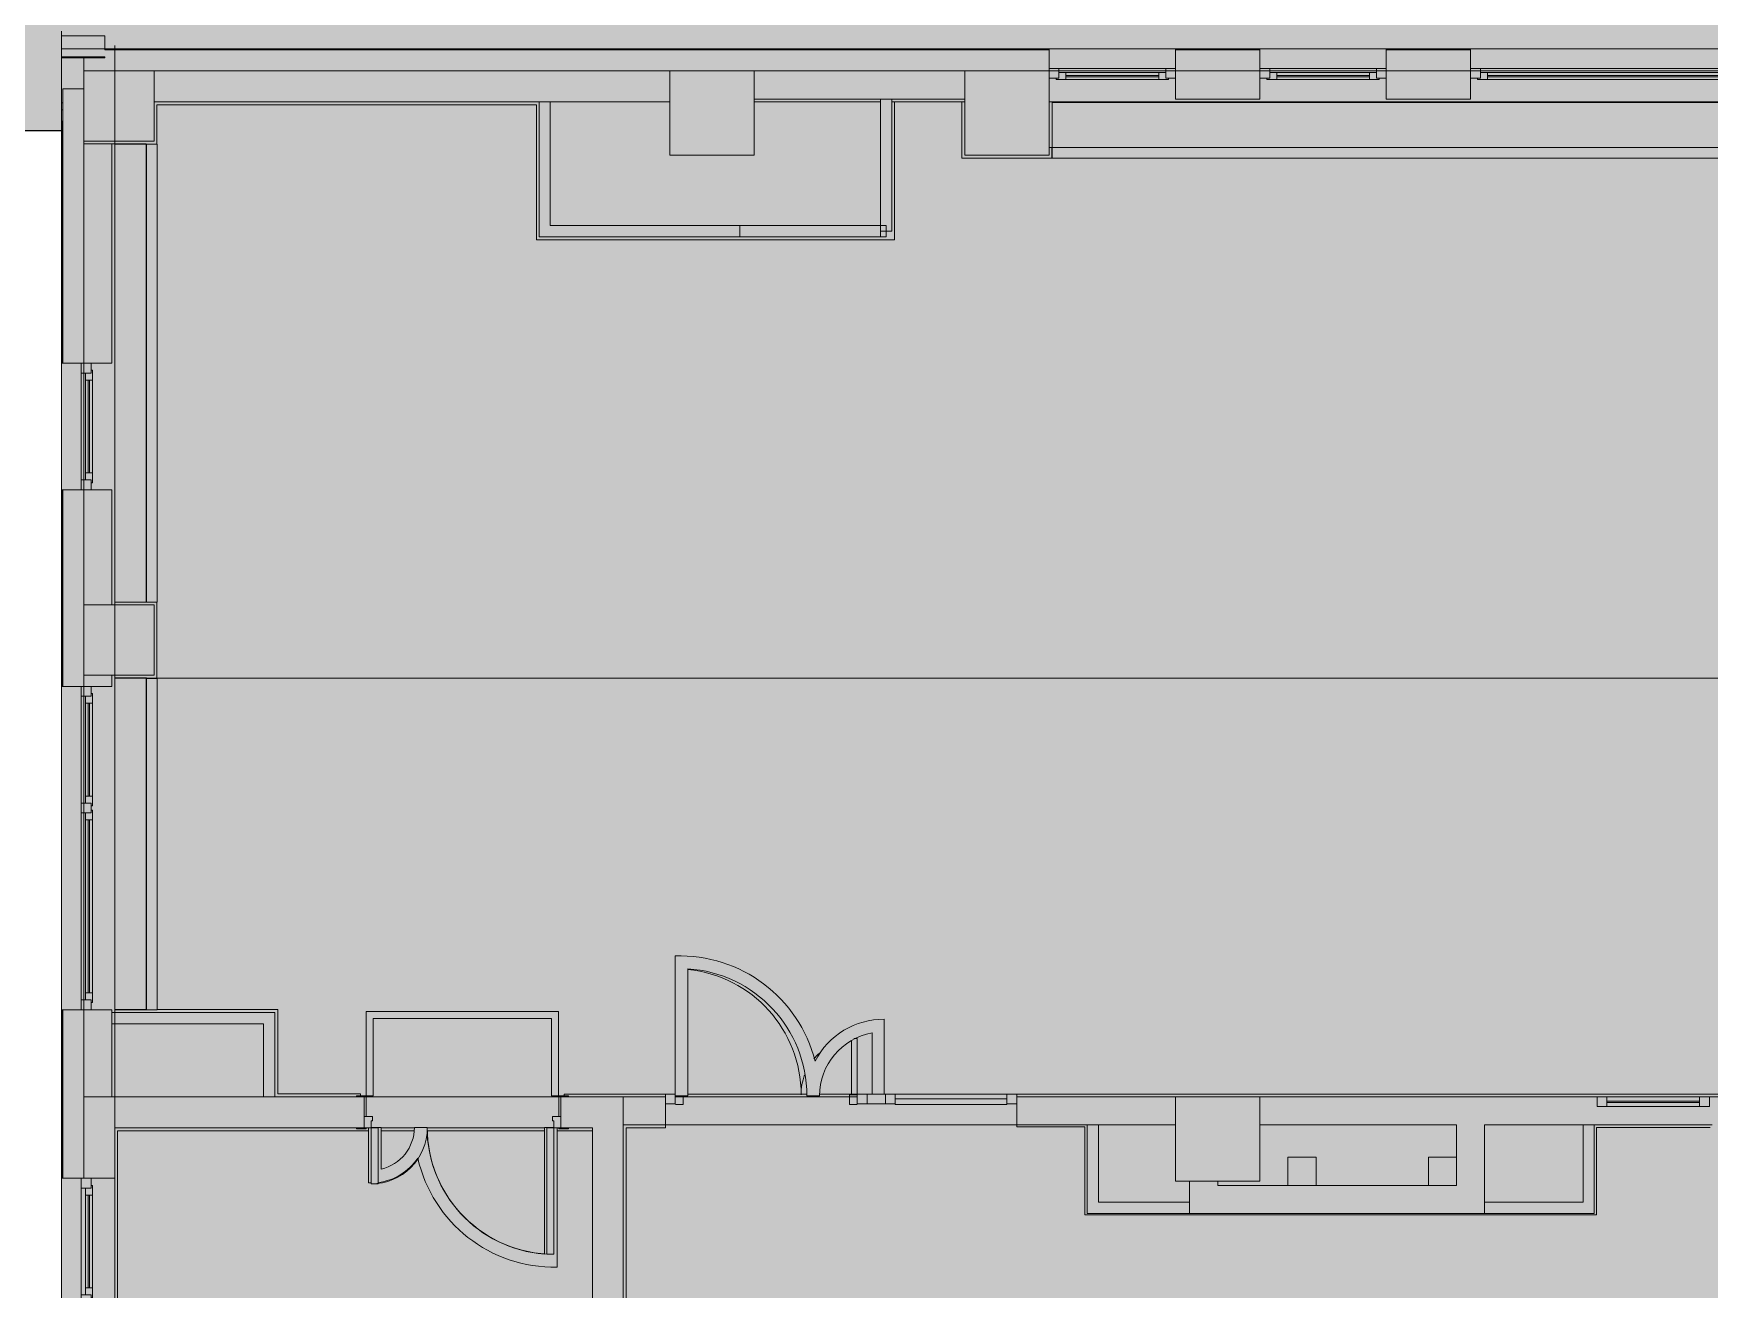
# Model space of a CAD drawing. Header units: millimetres. Extents: x 957 to 217451, y -8553 to 29000.
# Drawn here: x 89973 to 101901, y 6529 to 15466 of the extents above; entities that cross this region are included whole.
import ezdxf

# ---------------------------------------------------------------- set-up
doc = ezdxf.new("R2010")
doc.units = ezdxf.units.MM
for name, color, linetype, lineweight in [('A-DETL-2', 7, 'Continuous', 5), ('A-GENM-2', 7, 'Continuous', 5), ('Оси', 7, 'Continuous', 9)]:
    doc.layers.add(name, color=color, linetype=linetype, lineweight=lineweight)
doc.layers.add('A-DETL-GENF-3', color=7, linetype='Continuous', lineweight=9, true_color=0xc0c0c0, transparency=0.4)
for name, color, linetype, lineweight, true_color in [('A-DETL-GENF-4', 7, 'Continuous', 5, 0xb7b7b7), ('A-DOOR-5', 7, 'Continuous', 5, 0xb7b7b7), ('A-DOOR-FRAM-5', 7, 'Continuous', 5, 0xb7b7b7), ('A-FLOR-1', 7, 'Continuous', 5, 0xb7b7b7), ('A-GENM-3', 7, 'Continuous', 5, 0x737373), ('A-GENM-4', 7, 'Continuous', 5, 0xa1a1a1), ('A-GLAZ-3', 7, 'Continuous', 5, 0x737373), ('A-GLAZ-CURT-3', 7, 'Continuous', 5, 0x737373), ('A-GLAZ-CWMG-4', 7, 'Continuous', 5, 0x737373), ('A-WALL-3', 7, 'Continuous', 5, 0x737373), ('A-WALL-4', 7, 'Continuous', 9, 0x737373), ('A-WALL-5', 7, 'Continuous', 5, 0xa1a1a1), ('I-WALL-3', 7, 'Continuous', 5, 0x737373), ('S-COLS-1', 7, 'Continuous', 5, 0x737373)]:
    doc.layers.add(name, color=color, linetype=linetype, lineweight=lineweight, true_color=true_color)

# ---------------------------------------------------------------- blocks, each defined once
blk = doc.blocks.new('парапет1 - парапет-18629556-3_2_1_птичка')
at = {"layer": 'A-GENM-2'}
blk.add_line((-268, 14773), (-2411, 14773), dxfattribs=at)
at = {"layer": 'A-GENM-3'}
blk.add_line((-268, 15482), (-268, 15358), dxfattribs=at)
at = {"layer": 'A-GENM-4'}
blk.add_line((-268, 15358), (-268, 14775), dxfattribs=at)
blk = doc.blocks.new('BSC_Колонна _Прямоугольная - 500х500-V194-3_2_1_птичка')
at = {"layer": 'S-COLS-1'}
for p, q in [((250, 250), (-250, 250)), ((-250, 250), (-250, -250)), ((250, -250), (250, 250)), ((-250, -250), (250, -250))]:
    blk.add_line(p, q, dxfattribs=at)
blk = doc.blocks.new('120_Окно_СКБ_1Ст - 120_Окно_СКБ_1Ст 900х2500_h_-20664874-3_2_1_птичка')
at = {"layer": 'A-GLAZ-3'}
for p, q in [((-450, -127), (-450, -57)), ((-450, -57), (-380, -57)), ((450, -57), (-450, -57)), ((-380, -57), (-380, -127)), ((380, -87), (-380, -87)), ((-380, -87), (-380, -127)), ((-330, -137), (-330, -87)), ((-330, -107), (330, -107)), ((330, -117), (-330, -117)), ((330, -137), (330, -87)), ((380, -127), (380, -57)), ((380, -57), (450, -57)), ((380, -127), (380, -87)), ((450, -57), (450, -127)), ((-380, -127), (-450, -127)), ((-450, -127), (-400, -127)), ((-380, -127), (-400, -127)), ((-400, -127), (-400, -137)), ((-400, -137), (400, -137)), ((400, -137), (-400, -137)), ((450, -127), (380, -127)), ((400, -127), (380, -127)), ((400, -127), (450, -127)), ((400, -137), (400, -127))]:
    blk.add_line(p, q, dxfattribs=at)
blk = doc.blocks.new('120_Окно_СКБ_2Ст - 120_Окно_СКБ_2Ст 2100х2400 _мал створка справа_-22446225-3_2_1_птичка')
at = {"layer": 'A-GLAZ-3'}
for p, q in [((-1050, -127), (-1050, -57)), ((-1050, -57), (-980, -57)), ((1050, -57), (-1050, -57)), ((-980, -57), (-980, -127)), ((150, -87), (-980, -87)), ((-980, -87), (-980, -127)), ((-930, -137), (-930, -87)), ((-930, -107), (100, -107)), ((100, -117), (-930, -117)), ((100, -137), (100, -87)), ((150, -127), (150, -57)), ((150, -57), (220, -57)), ((150, -127), (150, -87)), ((220, -57), (220, -127)), ((980, -87), (220, -87)), ((220, -87), (220, -127)), ((270, -137), (270, -87)), ((270, -107), (930, -107)), ((930, -117), (270, -117)), ((930, -137), (930, -87)), ((980, -127), (980, -57)), ((980, -57), (1050, -57)), ((980, -127), (980, -87)), ((1050, -57), (1050, -127)), ((-980, -127), (-1050, -127)), ((-1050, -127), (-1000, -127)), ((-980, -127), (-1000, -127)), ((-1000, -127), (-1000, -137)), ((-1000, -137), (170, -137)), ((170, -137), (-1000, -137)), ((220, -127), (150, -127)), ((170, -127), (150, -127)), ((170, -127), (200, -127)), ((170, -137), (170, -127)), ((220, -127), (200, -127)), ((200, -127), (200, -137)), ((200, -137), (1000, -137)), ((1000, -137), (200, -137)), ((1050, -127), (980, -127)), ((1000, -127), (980, -127)), ((1000, -127), (1050, -127)), ((1000, -137), (1000, -127))]:
    blk.add_line(p, q, dxfattribs=at)
blk = doc.blocks.new('120_Окно_СКБ_2Ст - 120_Окно_СКБ_2Ст 2300х2500 _мал створка справа_-22272277-3_2_1_птичка')
at = {"layer": 'A-GLAZ-3'}
for p, q in [((-1150, -127), (-1150, -57)), ((-1150, -57), (-1080, -57)), ((1150, -57), (-1150, -57)), ((-1080, -57), (-1080, -127)), ((250, -87), (-1080, -87)), ((-1080, -87), (-1080, -127)), ((-1030, -137), (-1030, -87)), ((-1030, -107), (200, -107)), ((200, -117), (-1030, -117)), ((200, -137), (200, -87)), ((250, -127), (250, -57)), ((250, -57), (320, -57)), ((250, -127), (250, -87)), ((320, -57), (320, -127)), ((1080, -87), (320, -87)), ((320, -87), (320, -127)), ((370, -137), (370, -87)), ((370, -107), (1030, -107)), ((1030, -117), (370, -117)), ((1030, -137), (1030, -87)), ((1080, -127), (1080, -57)), ((1080, -57), (1150, -57)), ((1080, -127), (1080, -87)), ((1150, -57), (1150, -127)), ((-1080, -127), (-1150, -127)), ((-1150, -127), (-1100, -127)), ((-1080, -127), (-1100, -127)), ((-1100, -127), (-1100, -137)), ((-1100, -137), (270, -137)), ((270, -137), (-1100, -137)), ((320, -127), (250, -127)), ((270, -127), (250, -127)), ((270, -127), (300, -127)), ((270, -137), (270, -127)), ((320, -127), (300, -127)), ((300, -127), (300, -137)), ((300, -137), (1100, -137)), ((1100, -137), (300, -137)), ((1150, -127), (1080, -127)), ((1100, -127), (1080, -127)), ((1100, -127), (1150, -127)), ((1100, -137), (1100, -127))]:
    blk.add_line(p, q, dxfattribs=at)
blk = doc.blocks.new('110_Дверь_СКБ_2Ст - Д-1 Лестничная клетка EIS60-24280000-3_2_1_птичка')
at = {"layer": 'A-DOOR-5'}
for p, q in [((-637.5, 1010), (-637.5, 110)), ((-587.5, 1010), (-637.5, 1010)), ((-587.5, 110), (-587.5, 1010)), ((662.5, 510), (612.5, 510)), ((612.5, 510), (612.5, 110)), ((662.5, 110), (662.5, 510)), ((-637.5, 110), (-587.5, 110)), ((612.5, 110), (662.5, 110))]:
    blk.add_line(p, q, dxfattribs=at)
for centre, radius, start, end in [((-637.5, 110), 900, 0, 90), ((662.5, 110), 400, 90, 180)]:
    blk.add_arc(centre, radius, start, end, dxfattribs=at)
at = {"layer": 'A-DOOR-FRAM-5'}
for p, q in [((-672.5, 118), (-742.5, 118)), ((-742.5, 118), (-742.5, 110)), ((-742.5, 110), (-672.5, 110)), ((-637.5, 110), (-687.5, 110)), ((-687.5, 110), (-687.5, 30)), ((-687.5, 30), (-627.5, 30)), ((-672.5, 30), (-687.5, 30)), ((-687.5, 30), (-687.5, -110)), ((-672.5, 110), (-672.5, 118)), ((-672.5, -110), (-672.5, 30)), ((-637.5, 60), (-637.5, 110)), ((-627.5, 60), (-637.5, 60)), ((-627.5, 30), (-627.5, 60)), ((662.5, 60), (652.5, 60)), ((652.5, 60), (652.5, 30)), ((652.5, 30), (712.5, 30)), ((662.5, 110), (662.5, 60)), ((712.5, 110), (662.5, 110)), ((767.5, 118), (697.5, 118)), ((697.5, 118), (697.5, 110)), ((697.5, 110), (767.5, 110)), ((712.5, 30), (697.5, 30)), ((697.5, 30), (697.5, -110)), ((712.5, 30), (712.5, 110)), ((712.5, -110), (712.5, 30)), ((767.5, 110), (767.5, 118)), ((-672.5, -110), (-742.5, -110)), ((-742.5, -110), (-742.5, -118)), ((-742.5, -118), (-672.5, -118)), ((-687.5, -110), (-672.5, -110)), ((-672.5, -118), (-672.5, -110)), ((697.5, -110), (712.5, -110)), ((767.5, -110), (697.5, -110)), ((697.5, -110), (697.5, -118)), ((697.5, -118), (767.5, -118)), ((767.5, -118), (767.5, -110))]:
    blk.add_line(p, q, dxfattribs=at)
blk = doc.blocks.new('120_Окно_СКБ_2Ст - 120_Окно_СКБ_2Ст 3100х2500 _мал_створка слева_ 2-V222-3_2_1_птичка')
at = {"layer": 'A-GLAZ-3'}
for p, q in [((-1550, -127), (-1550, -57)), ((-1550, -57), (-1480, -57)), ((1550, -57), (-1550, -57)), ((-1480, -57), (-1480, -127)), ((650, -87), (-1480, -87)), ((-1480, -87), (-1480, -127)), ((-1430, -137), (-1430, -87)), ((-1430, -107), (600, -107)), ((600, -117), (-1430, -117)), ((600, -137), (600, -87)), ((650, -127), (650, -57)), ((650, -57), (720, -57)), ((650, -127), (650, -87)), ((720, -57), (720, -127)), ((1480, -87), (720, -87)), ((720, -87), (720, -127)), ((770, -137), (770, -87)), ((770, -107), (1430, -107)), ((1430, -117), (770, -117)), ((1430, -137), (1430, -87)), ((1480, -127), (1480, -57)), ((1480, -57), (1550, -57)), ((1480, -127), (1480, -87)), ((1550, -57), (1550, -127)), ((-1480, -127), (-1550, -127)), ((-1550, -127), (-1500, -127)), ((-1480, -127), (-1500, -127)), ((-1500, -127), (-1500, -137)), ((-1500, -137), (670, -137)), ((670, -137), (-1500, -137)), ((720, -127), (650, -127)), ((670, -127), (650, -127)), ((670, -127), (700, -127)), ((670, -137), (670, -127)), ((720, -127), (700, -127)), ((700, -127), (700, -137)), ((700, -137), (1500, -137)), ((1500, -137), (700, -137)), ((1550, -127), (1480, -127)), ((1500, -127), (1480, -127)), ((1500, -127), (1550, -127)), ((1500, -137), (1500, -127))]:
    blk.add_line(p, q, dxfattribs=at)
blk = doc.blocks.new('BSC_Колонна _Прямоугольная - 600х600-23286269-3_2_1_птичка')
at = {"layer": 'S-COLS-1'}
for p, q in [((300, 300), (-300, 300)), ((-300, 300), (-300, -300)), ((300, -300), (300, 300)), ((-300, -300), (300, -300))]:
    blk.add_line(p, q, dxfattribs=at)
blk = doc.blocks.new('120_Окно_СКБ_1Ст - 120_Окно_СКБ_1Ст_900х2500_h_-20705657-3_2_1_птичка')
at = {"layer": 'A-GLAZ-3'}
for p, q in [((-450, -127), (-450, -57)), ((-450, -57), (-380, -57)), ((450, -57), (-450, -57)), ((-380, -57), (-380, -127)), ((380, -87), (-380, -87)), ((-380, -87), (-380, -127)), ((-330, -137), (-330, -87)), ((-330, -107), (330, -107)), ((330, -117), (-330, -117)), ((330, -137), (330, -87)), ((380, -127), (380, -57)), ((380, -57), (450, -57)), ((380, -127), (380, -87)), ((450, -57), (450, -127)), ((-380, -127), (-450, -127)), ((-450, -127), (-400, -127)), ((-380, -127), (-400, -127)), ((-400, -127), (-400, -137)), ((-400, -137), (400, -137)), ((400, -137), (-400, -137)), ((450, -127), (380, -127)), ((400, -127), (380, -127)), ((400, -127), (450, -127)), ((400, -137), (400, -127))]:
    blk.add_line(p, q, dxfattribs=at)
blk = doc.blocks.new('Прямоугольный импост - 50 x 70 мм-V298-3_2_1_птичка')
at = {"layer": 'A-GLAZ-CWMG-4'}
for p, q in [((-70, 35), (0, 35)), ((-70, -35), (-70, 35)), ((0, 35), (0, -35)), ((0, -35), (-70, -35))]:
    blk.add_line(p, q, dxfattribs=at)
blk = doc.blocks.new('Дверь_Витражная_остекление_ - ДВН_ДАО_Главный вход_1200 в свету-V299-3_2_1_птичка')
at = {"layer": 'A-DETL-GENF-4'}
for p, q in [((607, 416), (607, 30)), ((647, 430), (635, 430)), ((647, 35), (647, 430)), ((-592, -40), (-592, 23)), ((592, -40), (592, 30)), ((592, 30), (647, 30)), ((607, 30), (647, 30)), ((-647, -40), (-592, -40)), ((647, -40), (592, -40))]:
    blk.add_line(p, q, dxfattribs=at)
at = {"layer": 'A-DOOR-5'}
blk.add_line((647, 430), (647, 35), dxfattribs=at)
for centre, radius, start, end in [((-647, 30), 895, 360, 84.2645), ((647, 30), 400, 90, 93.429), ((647, 30), 400, 132.2351, 140.3871), ((647, 30), 400, 159.4182, 180)]:
    blk.add_arc(centre, radius, start, end, dxfattribs=at)
blk = doc.blocks.new('Системная панель - Стемалит - 40мм-32257327-3_2_1_птичка')
at = {"layer": 'A-GLAZ-CURT-3'}
for p, q in [((65, 35), (-65, 35)), ((-65, 35), (-65, -35)), ((65, -35), (65, 35)), ((-65, -35), (65, -35))]:
    blk.add_line(p, q, dxfattribs=at)
blk = doc.blocks.new('Прямоугольный импост - 50 x 70 мм-31687886-3_2_1_птичка')
at = {"layer": 'A-GLAZ-CWMG-4'}
for p, q in [((-35, 35), (35, 35)), ((-35, -35), (-35, 35)), ((35, 35), (35, -35)), ((35, -35), (-35, -35))]:
    blk.add_line(p, q, dxfattribs=at)
blk = doc.blocks.new('Прямоугольный импост - 50 x 70 мм-31701779-3_2_1_птичка')
at = {"layer": 'A-GLAZ-CWMG-4'}
for p, q in [((0, 35), (-70, 35)), ((-70, 35), (-70, -35)), ((0, -35), (0, 35)), ((-70, -35), (0, -35))]:
    blk.add_line(p, q, dxfattribs=at)
blk = doc.blocks.new('Системная панель - Стекло - 40мм-32257331-3_2_1_птичка')
at = {"layer": 'A-GLAZ-CURT-3'}
for p, q in [((397.5, 0), (-397.5, 0)), ((-397.5, 0), (-397.5, -40)), ((397.5, -40), (397.5, 0)), ((-397.5, -40), (397.5, -40))]:
    blk.add_line(p, q, dxfattribs=at)
blk = doc.blocks.new('Прямоугольный импост - 50 x 70 мм-31702100-3_2_1_птичка')
at = {"layer": 'A-GLAZ-CWMG-4'}
for p, q in [((-35, 35), (35, 35)), ((-35, -35), (-35, 35)), ((35, 35), (35, -35)), ((35, -35), (-35, -35))]:
    blk.add_line(p, q, dxfattribs=at)
blk = doc.blocks.new('Прямоугольный импост - 50 x 70 мм-31720914-3_2_1_птичка')
at = {"layer": 'A-GLAZ-CWMG-4'}
blk.add_line((32940, 7920), (32145, 7920), dxfattribs=at)
blk = doc.blocks.new('120_Окно_СКБ_1Ст - 120_Окно_СКБ_1Ст 400х800 EI30-24230873-3_2_1_птичка')
at = {"layer": 'A-GLAZ-3'}
for p, q in [((-400, 30), (-400, 100)), ((-400, 100), (-330, 100)), ((400, 100), (-400, 100)), ((-330, 30), (-400, 30)), ((-400, 30), (400, 30)), ((-330, 100), (-330, 30)), ((330, 70), (-330, 70)), ((330, 60), (-330, 60)), ((330, 30), (330, 100)), ((330, 100), (400, 100)), ((400, 30), (330, 30)), ((400, 100), (400, 30))]:
    blk.add_line(p, q, dxfattribs=at)
blk = doc.blocks.new('Зашивка приборов отопления34 - Зашивка приборов отопления-33324488-3_2_1_птичка')
at = {"layer": 'A-WALL-3'}
for p, q in [((34188, 26888), (34188, 26567)), ((40348, 26888), (34188, 26888)), ((40348, 26567), (40348, 26888)), ((34188, 26567), (40348, 26567)), ((40348, 26567), (34188, 26567)), ((34188, 26567), (34188, 26492)), ((34188, 26492), (40348, 26492)), ((40348, 26492), (40348, 26567))]:
    blk.add_line(p, q, dxfattribs=at)
blk = doc.blocks.new('Зашивка приборов отопления35 - Зашивка приборов отопления-33324623-3_2_1_птичка')
at = {"layer": 'A-WALL-3'}
for p, q in [((34188, 26793), (34188, 26567)), ((37448, 26793), (34188, 26793)), ((37448, 26567), (37448, 26793)), ((34188, 26567), (37448, 26567)), ((37448, 26567), (34188, 26567)), ((34188, 26567), (34188, 26492)), ((34188, 26492), (37448, 26492)), ((37448, 26492), (37448, 26567))]:
    blk.add_line(p, q, dxfattribs=at)
blk = doc.blocks.new('Зашивка приборов отопления36 - Зашивка приборов отопления-33324807-3_2_1_птичка')
at = {"layer": 'A-WALL-3'}
for p, q in [((34188, 26793), (34188, 26567)), ((36549, 26793), (34188, 26793)), ((36549, 26567), (36549, 26793)), ((34188, 26567), (36549, 26567)), ((36545, 26567), (34188, 26567)), ((34188, 26567), (34188, 26492)), ((34188, 26492), (36545, 26492)), ((36545, 26492), (36545, 26567))]:
    blk.add_line(p, q, dxfattribs=at)

msp = doc.modelspace()

# ---------------------------------------------------------------- hatches: boundary and pattern name
at = {"layer": 'A-DETL-GENF-3'}
msp.add_hatch(color=256, dxfattribs=at).paths.add_polyline_path([(88031.8, 14774.9), (90172.9, 14774.9), (90172.9, 15358), (129200.9, 15358), (129200.9, 23888.3), (124369, 23888.3), (124367, 27398.1), (88031.8, 27398.1), (88031.8, 15270.2)])
h = msp.add_hatch(color=256, dxfattribs=at)
h.paths.add_polyline_path([(98732.6, -258), (128750.9, -253), (128750.9, 15358), (90172.9, 15358), (90172.9, -258), (98700.6, -258)])
h.paths.add_polyline_path([(93675.9, 7680), (93675.9, 7730), (93665.9, 7730), (93665.9, 7760), (93710.9, 7760), (93710.9, 7908), (93780.9, 7908), (93780.9, 7900), (93725.9, 7900), (93725.9, 7680), (93780.9, 7680), (93780.9, 7672), (93710.9, 7672), (93710.9, 7680), (93698.8, 7680)])
h.paths.add_polyline_path([(93625.9, 6780), (93625.9, 7680), (93675.9, 7680), (93675.9, 6780)])
h.paths.add_polyline_path([(92425.9, 7280), (92375.9, 7280), (92375.9, 7680), (92425.9, 7680), (92425.9, 7288.3)])
h.paths.add_polyline_path([(117880.9, 7672), (117865.9, 7672), (117865.9, 7820), (117845.9, 7820), (117845.9, 7860), (117855.9, 7860), (117855.9, 7900), (117865.9, 7900), (117865.9, 7908), (117935.9, 7908), (117935.9, 7900), (117880.9, 7900), (117880.9, 7680), (117935.9, 7680), (117935.9, 7672), (117905.9, 7672)])
h.paths.add_polyline_path([(116805.9, 7672), (116775.9, 7672), (116775.9, 7680), (116830.9, 7680), (116830.9, 7900), (116775.9, 7900), (116775.9, 7908), (116845.9, 7908), (116845.9, 7900), (116855.9, 7900), (116855.9, 7860), (116865.9, 7860), (116865.9, 7820), (116845.9, 7820), (116845.9, 7672), (116830.9, 7672)])
h.paths.add_polyline_path([(92317.9, 7672), (92270.9, 7672), (92270.9, 7680), (92325.9, 7684.1), (92325.9, 7900), (92270.9, 7900), (92270.9, 7908), (92340.9, 7906.5), (92340.9, 7760), (92385.9, 7760), (92385.9, 7730), (92375.9, 7730), (92375.9, 7680), (92340.9, 7674.8), (92340.9, 7672), (92325.9, 7672)])
h.paths.add_polyline_path([(116875.9, 7900), (116855.9, 7900), (116855.9, 8900), (116895.9, 8900), (116895.9, 7900)])
h.paths.add_polyline_path([(107300.9, 10900), (107300.9, 10940), (107290.9, 10940), (107290.9, 10980), (107310.9, 10980), (107310.9, 11108), (107380.9, 11108), (107380.9, 11100), (107325.9, 11100), (107325.9, 10900), (107380.9, 10900), (107380.9, 10892), (107310.9, 10892), (107310.9, 10900)])
h.paths.add_polyline_path([(107286.3, 10050), (107260.9, 10050), (107260.9, 10900), (107300.9, 10899.9), (107300.9, 10050)])
h.paths.add_polyline_path([(105751.8, 10050), (105711.8, 10050), (105711.8, 10900), (105751.8, 10899.9), (105751.8, 10064.1)])
h.paths.add_polyline_path([(106440.9, 10892), (106370.9, 10892), (106370.9, 10900), (106425.9, 10900), (106425.9, 11100), (106370.9, 11100), (106370.9, 11108), (106440.9, 11108), (106440.9, 10980), (106460.9, 10980), (106460.9, 10940), (106450.9, 10940), (106450.9, 10900), (106440.9, 10899.9)])
h.paths.add_polyline_path([(105773.9, 10892), (105761.8, 10892), (105761.8, 10900), (105751.8, 10901.4), (105751.8, 10940), (105741.8, 10940), (105741.8, 10980), (105761.8, 10980), (105761.8, 11108), (105831.8, 11108), (105831.8, 11100), (105776.8, 11100), (105776.8, 10900), (105831.8, 10900), (105831.8, 10892), (105774.8, 10892)])
h.paths.add_polyline_path([(104821.8, 10892), (104821.8, 10900), (104876.8, 10901.4), (104876.8, 11100), (104821.8, 11100), (104821.8, 11108), (104891.8, 11108), (104891.8, 10980), (104911.8, 10980), (104911.8, 10940), (104901.8, 10940), (104901.8, 10900), (104891.8, 10899.9), (104891.8, 10892), (104851.8, 10892)])
h.paths.add_polyline_path([(103482.1, 11175), (103402.1, 11175), (103402.1, 11200), (103442.1, 11200), (103442.1, 11210), (103482.1, 11210), (103482.1, 11200)])
h.paths.add_polyline_path([(103382.1, 11760), (102802.1, 11760), (102802.1, 11800), (103402.1, 11800), (103402.1, 11760)])
h.paths.add_polyline_path([(103482.1, 11790), (103442.1, 11790), (103442.1, 11800), (103402.1, 11800), (103402.1, 11825), (103482.1, 11825), (103482.1, 11800)])
h.paths.add_polyline_path([(103402.1, 12055), (103402.1, 12080), (103442.1, 12080), (103442.1, 12090), (103482.1, 12090), (103482.1, 12055)])
h.paths.add_polyline_path([(102802.1, 12640), (102802.1, 12680), (103402.1, 12680), (103402.1, 12640), (103382.1, 12640)])
h.paths.add_polyline_path([(103482.1, 12670), (103442.1, 12670), (103442.1, 12680), (103402.1, 12680), (103402.1, 12705), (103482.1, 12705), (103482.1, 12680)])
h.paths.add_polyline_path([(103482.1, 12935), (103402.1, 12935), (103402.1, 12960), (103442.1, 12960), (103442.1, 12970), (103482.1, 12970), (103482.1, 12960)])
h.paths.add_polyline_path([(102802.1, 13520), (102802.1, 13560), (103402.1, 13560), (103402.1, 13520), (103382.1, 13520)])
h.paths.add_polyline_path([(103482.1, 13550), (103442.1, 13550), (103442.1, 13560), (103402.1, 13560), (103402.1, 13585), (103482.1, 13585), (103482.1, 13560)])
h.paths.add_polyline_path([(103482.1, 13844.9), (103402.1, 13844.9), (103402.1, 13869.9), (103442.1, 13869.9), (103442.1, 13879.9), (103482.1, 13879.9), (103482.1, 13869.9)])
h.paths.add_polyline_path([(103382.1, 14429.9), (102802.1, 14429.9), (102802.1, 14469.9), (103402.1, 14469.9), (103402.1, 14429.9), (103382.1, 14429.9)])
h.paths.add_polyline_path([(103458.1, 14459.9), (103442.1, 14459.9), (103442.1, 14469.9), (103402.1, 14469.9), (103402.1, 14494.9), (103482.1, 14494.9), (103482.1, 14459.9)])
h = msp.add_hatch(color=256, dxfattribs=at)
h.paths.add_polyline_path([(93675.9, 7680), (93710.9, 7680), (93710.9, 7672), (93780.9, 7672), (93780.9, 7680), (93725.9, 7682.7), (93725.9, 7900), (93780.9, 7900), (93780.9, 7908), (93710.9, 7906.5), (93710.9, 7760), (93665.9, 7760), (93665.9, 7730), (93675.9, 7730), (93675.9, 7682.7)])
h.paths.add_polyline_path([(93675.9, 6780), (93675.9, 7680), (93625.9, 7680), (93625.9, 6780)])
h.paths.add_polyline_path([(92375.9, 7680), (92375.9, 7730), (92385.9, 7730), (92385.9, 7760), (92340.9, 7760), (92340.7, 7908), (92270.9, 7908), (92270.9, 7900), (92325.9, 7900), (92325.9, 7680), (92270.9, 7680), (92270.9, 7672), (92340.9, 7674.8), (92340.9, 7680), (92358.7, 7680)])
h.paths.add_polyline_path([(92375.9, 7280), (92425.9, 7280), (92425.9, 7680), (92375.9, 7680), (92375.9, 7288.3)])
h.paths.add_polyline_path([(117865.9, 7672), (117935.9, 7672), (117935.9, 7680), (117880.9, 7680), (117880.9, 7900), (117935.9, 7900), (117935.9, 7908), (117865.9, 7908), (117865.9, 7900), (117855.9, 7900), (117855.9, 7860), (117845.9, 7860), (117845.9, 7820), (117865.9, 7820), (117865.9, 7680)])
h.paths.add_polyline_path([(116775.9, 7672), (116845.9, 7672), (116845.9, 7820), (116865.9, 7820), (116865.9, 7860), (116855.9, 7860), (116855.9, 7900), (116845.9, 7900), (116845.9, 7908), (116775.9, 7908), (116775.9, 7900), (116830.9, 7900), (116830.9, 7680), (116775.9, 7680)])
h.paths.add_polyline_path([(116875.9, 7900), (116895.9, 7900), (116895.9, 8900), (116855.9, 8900), (116855.9, 7900)])
h.paths.add_polyline_path([(107300.9, 10900), (107310.9, 10899.9), (107310.9, 10892), (107380.9, 10892), (107380.9, 10900), (107325.9, 10905.8), (107325.9, 11100), (107380.9, 11100), (107380.9, 11108), (107310.9, 11108), (107310.9, 10980), (107290.9, 10980), (107290.9, 10940), (107300.9, 10940), (107300.9, 10911.6)])
h.paths.add_polyline_path([(107300.9, 10050), (107300.9, 10900), (107260.9, 10899.9), (107260.9, 10050), (107286.3, 10050)])
h.paths.add_polyline_path([(105731.3, 10050), (105751.8, 10050), (105751.8, 10900), (105711.8, 10899.9), (105711.8, 10050)])
h.paths.add_polyline_path([(106440.9, 10892), (106440.9, 10900), (106450.9, 10900), (106450.9, 10940), (106460.9, 10940), (106460.9, 10980), (106440.9, 10980), (106440.9, 11108), (106370.9, 11108), (106370.9, 11100), (106425.9, 11100), (106420.6, 10900), (106370.9, 10900), (106370.9, 10892), (106420.6, 10892)])
h.paths.add_polyline_path([(105801.8, 10892), (105831.8, 10892), (105831.8, 10900), (105776.8, 10901.4), (105776.8, 11100), (105831.8, 11100), (105831.8, 11108), (105761.8, 11108), (105761.8, 10980), (105741.8, 10980), (105741.8, 10940), (105751.8, 10940), (105751.8, 10900), (105761.8, 10899.9), (105761.8, 10892), (105789.5, 10892)])
h.paths.add_polyline_path([(104891.8, 10892), (104891.8, 10900), (104901.8, 10901.4), (104901.8, 10940), (104911.8, 10940), (104911.8, 10980), (104891.8, 10980), (104891.8, 11108), (104821.8, 11108), (104821.8, 11100), (104876.8, 11100), (104876.8, 10900), (104821.8, 10900), (104821.8, 10892), (104865.6, 10892)])
h.paths.add_polyline_path([(103482.1, 11175), (103482.1, 11210), (103442.1, 11210), (103442.1, 11200), (103402.1, 11200), (103402.1, 11175)])
h.paths.add_polyline_path([(103402.1, 11800), (103442.1, 11800), (103442.1, 11790), (103482.1, 11790), (103482.1, 11825), (103402.1, 11825), (103402.1, 11810)])
h.paths.add_polyline_path([(103382.1, 11760), (103402.1, 11760), (103402.1, 11800), (102802.1, 11800), (102802.1, 11760)])
h.paths.add_polyline_path([(103402.1, 12055), (103482.1, 12055), (103482.1, 12090), (103442.1, 12090), (103442.1, 12080), (103402.1, 12080), (103402.1, 12070)])
h.paths.add_polyline_path([(103402.1, 12680), (103442.1, 12680), (103442.1, 12670), (103482.1, 12670), (103482.1, 12705), (103402.1, 12705), (103402.1, 12690)])
h.paths.add_polyline_path([(103402.1, 12640), (103402.1, 12680), (102802.1, 12680), (102802.1, 12640), (103382.1, 12640)])
h.paths.add_polyline_path([(103402.1, 12935), (103482.1, 12935), (103482.1, 12970), (103442.1, 12970), (103442.1, 12960), (103402.1, 12960), (103402.1, 12950)])
h.paths.add_polyline_path([(103402.1, 13560), (103442.1, 13560), (103442.1, 13550), (103482.1, 13550), (103482.1, 13585), (103402.1, 13585), (103402.1, 13570)])
h.paths.add_polyline_path([(102802.1, 13520), (103402.1, 13520), (103402.1, 13560), (102802.1, 13560), (102802.1, 13534.8)])
h.paths.add_polyline_path([(103402.1, 13844.9), (103482.1, 13844.9), (103482.1, 13879.9), (103442.1, 13879.9), (103442.1, 13869.9), (103402.1, 13869.9), (103402.1, 13859.9)])
h.paths.add_polyline_path([(103402.1, 14469.9), (103442.1, 14469.9), (103442.1, 14459.9), (103482.1, 14459.9), (103482.1, 14494.9), (103402.1, 14494.9), (103402.1, 14479.9)])
h.paths.add_polyline_path([(102802.1, 14429.9), (103402.1, 14429.9), (103402.1, 14469.9), (102802.1, 14469.9)])

# ---------------------------------------------------------------- linework, layer by layer
at = {"layer": 'A-DETL-2'}
for p, q in [((90172.9, 14774.9), (90172.9, 15358)), ((90172.9, 15358), (128750.9, 15358)), ((88031.8, 14774.9), (90172.9, 14774.9))]:
    msp.add_line(p, q, dxfattribs=at)
at = {"layer": 'A-FLOR-1'}
for p, q in [((93551.9, 14959), (90851.9, 14959)), ((90851.9, 14959), (90851.9, 14679)), ((93551.9, 13999), (93551.9, 14959)), ((96580.9, 14979), (96101.9, 14979)), ((96101.9, 14979), (96101.9, 13999)), ((96580.9, 14580), (96580.9, 14979)), ((103382.1, 14980), (97200.9, 14980)), ((90550.9, 14680), (90550.9, 11420)), ((90775.9, 14680), (90550.9, 14680)), ((90775.9, 11420), (90775.9, 14680)), ((97220.9, 14580), (96580.9, 14580)), ((97200.9, 14655), (103382.1, 14655)), ((97220.9, 14655), (97220.9, 14580)), ((96101.9, 13999), (93551.9, 13999)), ((90550.9, 11420), (90775.9, 11420)), ((90851.9, 11419), (90851.9, 10880)), ((90551.9, 10880), (90551.9, 8521)), ((90775.9, 10880), (90551.9, 10880)), ((90775.9, 8521), (90775.9, 10880)), ((103402.1, 10880), (90776.9, 10880)), ((94539, 8902), (94539, 7920)), ((94629, 7907.6), (94629, 8810.8)), ((90551.9, 8521), (90775.9, 8521)), ((90851.9, 8521), (91710.9, 8521)), ((91710.9, 8521), (91710.9, 7921)), ((92340.7, 8506.5), (92340.7, 7908)), ((93710.6, 8506.5), (92340.7, 8506.5)), ((93710.6, 7906.5), (93710.6, 8506.5)), ((92390.7, 7906.5), (92390.7, 8456.5)), ((92390.7, 8456.5), (93660.6, 8456.5)), ((93660.6, 8456.5), (93660.6, 7906.5)), ((95940.7, 8354.4), (95940.7, 7920)), ((96028.2, 7920), (96028.2, 8451.5)), ((91710.9, 7921), (92300.9, 7921)), ((92300.9, 7921), (92300.9, 7908)), ((92340.9, 7906.5), (92390.7, 7906.5)), ((93660.6, 7906.5), (93710.6, 7906.5)), ((93750.9, 7908), (93750.9, 7920)), ((93750.9, 7920), (94470.9, 7920)), ((94540.9, 7907.6), (94629, 7907.6)), ((94629, 7920), (95476.6, 7920)), ((95477.3, 7907.6), (95567.3, 7907.6)), ((95568.3, 7920), (95835.9, 7920)), ((104025.1, 7920), (96970.9, 7920)), ((92357.9, 7659), (90570.9, 7659)), ((90570.9, 7659), (90570.9, 5520)), ((92357.9, 7680), (92357.9, 7288.3)), ((92447.9, 7682.7), (92375.9, 7682.7)), ((92447.9, 7385.6), (92447.9, 7682.7)), ((92681.8, 7659), (92447.9, 7659)), ((92774.1, 7682.7), (92684.1, 7682.7)), ((93609.1, 7659), (92775.8, 7659)), ((93675.9, 7682.7), (93609.1, 7682.7)), ((93609.1, 7682.7), (93609.1, 6780.4)), ((93699.1, 6687.9), (93699.1, 7680)), ((93950.9, 7659), (93699.1, 7659)), ((94470.9, 7680), (94190.9, 7680)), ((94190.9, 7680), (94190.9, 140.5)), ((94470.9, 7700), (94470.9, 7680)), ((96970.9, 7685.5), (96970.9, 7700)), ((97455.9, 7685.5), (96970.9, 7685.5)), ((97455.9, 7060.5), (97455.9, 7685.5)), ((101905.9, 7680.5), (101095.9, 7680.5)), ((101095.9, 7680.5), (101095.9, 7060.5)), ((98900.9, 7470), (99100.9, 7470)), ((98900.9, 7270), (98900.9, 7470)), ((99100.9, 7470), (99100.9, 7270)), ((99900.9, 7470), (100100.9, 7470)), ((99900.9, 7270), (99900.9, 7470)), ((101095.9, 7060.5), (97455.9, 7060.5))]:
    msp.add_line(p, q, dxfattribs=at)
for centre, radius, start, end in [((94572.3, 7907.6), 995, 14.33829, 91.91881), ((94572.3, 7907.6), 905, 360, 86.40894), ((96021.3, 7907.6), 544, 89.27649, 153.06648), ((96021.3, 7907.6), 454, 100.22924, 180), ((92379.1, 7682.7), 305, 283.0427, 0), ((93679.1, 7682.7), 905, 180, 265.56313), ((92379.1, 7682.7), 395, 276.84991, 326.45952), ((93679.1, 7682.7), 995, 192.67054, 271.1511), ((92379.1, 7682.7), 395, 266.92799, 269.53797)]:
    msp.add_arc(centre, radius, start, end, dxfattribs=at)
at = {"layer": 'A-WALL-3'}
for p, q in [((97200.9, 15200), (97200.9, 15358)), ((98100.9, 15358), (98100.9, 15000)), ((98700.9, 15000), (98700.9, 15358)), ((99600.9, 15358), (99600.9, 15000)), ((100200.9, 15000), (100200.9, 15358)), ((90830.9, 15200), (95100.9, 15200)), ((95100.9, 15200), (95100.9, 15000)), ((96600.9, 15000), (96600.9, 15200)), ((97200.9, 15200), (96600.9, 15200)), ((99600.9, 15200), (98700.9, 15200)), ((103300.9, 15200), (100200.9, 15200)), ((95100.9, 15000), (96000.9, 15000)), ((96080.9, 15000), (96600.9, 15000)), ((98100.9, 15000), (98700.9, 15000)), ((99600.9, 15000), (100200.9, 15000)), ((90172.9, 14772.9), (90172.9, -258)), ((90330.9, 14680), (90330.9, 14700)), ((90172.9, 13120), (90330.9, 13120)), ((90330.9, 13120), (90330.9, 12220)), ((90330.9, 12220), (90172.9, 12220)), ((90172.9, 10820), (90330.9, 10820)), ((90330.9, 10820), (90330.9, 8520)), ((90330.9, 8520), (90172.9, 8520)), ((90172.9, 7320), (90330.9, 7320))]:
    msp.add_line(p, q, dxfattribs=at)
at = {"layer": 'A-WALL-4'}
for p, q in [((90172.9, 15300), (90480.9, 15300)), ((90172.9, 15295), (90480.9, 15295)), ((90480.9, 15293), (90330.9, 15293)), ((90330.9, 15293), (90330.9, 15200)), ((90480.9, 15358), (90480.9, 15350)), ((97200.9, 15353), (90480.9, 15353)), ((97200.9, 15350), (90480.9, 15350)), ((90480.9, 15300), (90480.9, 15293)), ((98700.9, 15353), (98100.9, 15353)), ((98700.9, 15350), (98100.9, 15350)), ((100200.9, 15353), (99600.9, 15353)), ((100200.9, 15350), (99600.9, 15350)), ((96600.9, 15200), (95100.9, 15200)), ((95100.9, 15200), (96600.9, 15200)), ((98700.9, 15200), (98100.9, 15200)), ((98100.9, 15200), (98700.9, 15200)), ((100200.9, 15200), (99600.9, 15200)), ((99600.9, 15200), (100200.9, 15200)), ((90180.9, 15073), (90180.9, 13120)), ((90180.9, 15073), (90330.9, 15073)), ((90172.9, 14973), (90180.9, 14973)), ((90172.9, 14923), (90180.9, 14923)), ((93650.9, 14980), (93570.9, 14980)), ((96080.9, 15000), (96000.9, 15000)), ((90172.9, 14843), (90180.9, 14843)), ((90177.9, 14843), (90177.9, 13120)), ((90330.9, 13120), (90330.9, 14680)), ((90177.9, 12220), (90177.9, 10820)), ((90180.9, 12220), (90180.9, 10820)), ((90330.9, 11400), (90330.9, 12220)), ((90330.9, 10820), (90330.9, 10900)), ((90177.9, 8520), (90177.9, 7320)), ((90180.9, 8520), (90180.9, 7320)), ((90330.9, 7320), (90330.9, 8520)), ((90530.9, 8500), (90530.9, 8420)), ((90330.9, 7900), (90530.9, 7900)), ((91610.9, 7900), (91690.9, 7900)), ((94170.9, 7900), (94170.9, 7700)), ((97551.9, 7700), (97471.9, 7700)), ((101080.9, 7700), (101000.9, 7700)), ((98200.9, 7070), (98200.9, 7150)), ((100300.9, 7150), (100300.9, 7070))]:
    msp.add_line(p, q, dxfattribs=at)
at = {"layer": 'A-WALL-5'}
msp.add_line((104973.9, 15358), (90480.9, 15358), dxfattribs=at)
at = {"layer": 'I-WALL-3'}
for p, q in [((90480.9, 15450), (90172.9, 15450)), ((90480.9, 15358), (90480.9, 15450)), ((90172.9, 15293), (90330.9, 15293)), ((94500.9, 15200), (90830.9, 15200)), ((94500.9, 14980), (94500.9, 15200)), ((97200.9, 15200), (98100.9, 15200)), ((90830.9, 14980), (93570.9, 14980)), ((93570.9, 14980), (93570.9, 14020)), ((93650.9, 14100), (93650.9, 14980)), ((93650.9, 14980), (94500.9, 14980)), ((96000.9, 14980), (95100.9, 14980)), ((96000.9, 15000), (96000.9, 14020)), ((96080.9, 14060), (96080.9, 15000)), ((96600.9, 14980), (96080.9, 14980)), ((90550.9, 14680), (90330.9, 14680)), ((90530.9, 13120), (90530.9, 14680)), ((96040.9, 14100), (93650.9, 14100)), ((95000.9, 14020), (95000.9, 14100)), ((96040.9, 14020), (96040.9, 14100)), ((93570.9, 14020), (96040.9, 14020)), ((96000.9, 14060), (96080.9, 14060)), ((90330.9, 13120), (90530.9, 13120)), ((90330.9, 12220), (90330.9, 13120)), ((90530.9, 12220), (90330.9, 12220)), ((90530.9, 11400), (90530.9, 12220)), ((90550.9, 11420), (90550.9, 11400)), ((90530.9, 10820), (90530.9, 10900)), ((90550.9, 10900), (90550.9, 8500)), ((90330.9, 10820), (90530.9, 10820)), ((90330.9, 8520), (90330.9, 10820)), ((90530.9, 8520), (90330.9, 8520)), ((90530.9, 8500), (90530.9, 8520)), ((91690.9, 8500), (90530.9, 8500)), ((91690.9, 7900), (91690.9, 8500)), ((90530.9, 7900), (90530.9, 8420)), ((90530.9, 8420), (91610.9, 8420)), ((90550.9, 8420), (90550.9, 7900)), ((91610.9, 8420), (91610.9, 7900)), ((91610.9, 7900), (90530.9, 7900)), ((92270.9, 7900), (91690.9, 7900)), ((92340.9, 7900), (93710.9, 7900)), ((94470.9, 7900), (93780.9, 7900)), ((94470.9, 7700), (94470.9, 7900)), ((94540.9, 7900), (95835.9, 7900)), ((98100.9, 7900), (96970.9, 7900)), ((96970.9, 7900), (96970.9, 7700)), ((101100.9, 7900), (98700.9, 7900)), ((102600.9, 7900), (101900.9, 7900)), ((90550.9, 120), (90550.9, 7680)), ((90550.9, 7680), (92270.9, 7680)), ((92683.8, 7680), (92447.9, 7680)), ((93609.1, 7680), (92775.8, 7680)), ((93780.9, 7680), (93950.9, 7680)), ((93950.9, 7680), (93950.9, 120)), ((97471.9, 7700), (94170.9, 7700)), ((94170.9, -100), (94170.9, 7700)), ((97471.9, 7700), (97471.9, 7070)), ((97551.9, 7700), (98100.9, 7700)), ((97551.9, 7150), (97551.9, 7700)), ((98700.9, 7700), (100100.9, 7700)), ((100100.9, 7700), (100100.9, 7270)), ((100300.9, 7700), (101000.9, 7700)), ((100300.9, 7150), (100300.9, 7700)), ((101000.9, 7700), (101000.9, 7150)), ((101080.9, 7700), (101920.9, 7700)), ((101080.9, 7070), (101080.9, 7700)), ((90330.9, 7320), (90550.9, 7320)), ((98200.9, 7300), (98200.9, 7150)), ((98400.9, 7270), (98400.9, 7300)), ((100100.9, 7270), (98400.9, 7270)), ((97471.9, 7070), (101080.9, 7070)), ((98200.9, 7150), (97551.9, 7150)), ((101000.9, 7150), (100300.9, 7150))]:
    msp.add_line(p, q, dxfattribs=at)
at = {"layer": 'S-COLS-1'}
for p, q in [((95100.9, 15200), (94500.9, 15200)), ((94500.9, 15200), (94500.9, 14600)), ((95100.9, 14600), (95100.9, 15200)), ((97200.9, 15200), (96600.9, 15200)), ((96600.9, 15200), (96600.9, 15000)), ((97200.9, 14600), (97200.9, 15200)), ((96600.9, 15000), (96600.9, 14600)), ((94500.9, 14600), (95100.9, 14600)), ((96600.9, 14600), (97200.9, 14600))]:
    msp.add_line(p, q, dxfattribs=at)
at = {"layer": 'Оси'}
msp.add_line((90550.9, 5439), (90550.9, 15380), dxfattribs=at)

# ---------------------------------------------------------------- block references
at = {"layer": 'A-DOOR-5'}
msp.add_blockref('Дверь_Витражная_остекление_ - ДВН_ДАО_Главный вход_1200 в свету-V299-3_2_1_птичка', (95188.4, 7885), dxfattribs=at)
at = {"layer": 'A-DOOR-5', "rotation": 180}
msp.add_blockref('110_Дверь_СКБ_2Ст - Д-1 Лестничная клетка EIS60-24280000-3_2_1_птичка', (93038.4, 7790), dxfattribs=at)
at = {"layer": 'A-GENM-2'}
msp.add_blockref('парапет1 - парапет-18629556-3_2_1_птичка', (90440.9, 0), dxfattribs=at)
at = {"layer": 'A-GLAZ-3'}
for name, p in [('120_Окно_СКБ_1Ст - 120_Окно_СКБ_1Ст_900х2500_h_-20705657-3_2_1_птичка', (97650.9, 15275)), ('120_Окно_СКБ_1Ст - 120_Окно_СКБ_1Ст 900х2500_h_-20664874-3_2_1_птичка', (99150.9, 15275)), ('120_Окно_СКБ_2Ст - 120_Окно_СКБ_2Ст 3100х2500 _мал_створка слева_ 2-V222-3_2_1_птичка', (101750.9, 15275)), ('120_Окно_СКБ_1Ст - 120_Окно_СКБ_1Ст 400х800 EI30-24230873-3_2_1_птичка', (101500.9, 7800))]:
    msp.add_blockref(name, p, dxfattribs=at)
at = {"layer": 'A-GLAZ-3', "rotation": 89.99999999999991}
for name, p in [('120_Окно_СКБ_1Ст - 120_Окно_СКБ_1Ст 900х2500_h_-20664874-3_2_1_птичка', (90255.9, 12670)), ('120_Окно_СКБ_2Ст - 120_Окно_СКБ_2Ст 2300х2500 _мал створка справа_-22272277-3_2_1_птичка', (90255.9, 9670)), ('120_Окно_СКБ_2Ст - 120_Окно_СКБ_2Ст 2100х2400 _мал створка справа_-22446225-3_2_1_птичка', (90255.9, 6270))]:
    msp.add_blockref(name, p, dxfattribs=at)
at = {"layer": 'A-GLAZ-CURT-3'}
for name, p in [('Системная панель - Стемалит - 40мм-32257327-3_2_1_птичка', (95970.9, 7885)), ('Системная панель - Стекло - 40мм-32257331-3_2_1_птичка', (96503.4, 7885))]:
    msp.add_blockref(name, p, dxfattribs=at)
at = {"layer": 'A-GLAZ-CWMG-4', "rotation": 180}
msp.add_blockref('Прямоугольный импост - 50 x 70 мм-31701779-3_2_1_птичка', (94470.9, 7885), dxfattribs=at)
at = {"layer": 'A-GLAZ-CWMG-4', "extrusion": (0, 0, -1), "rotation": 180}
for name, p in [('Прямоугольный импост - 50 x 70 мм-31687886-3_2_1_птичка', (-95870.9, 7885)), ('Прямоугольный импост - 50 x 70 мм-31702100-3_2_1_птичка', (-96070.9, 7885)), ('Прямоугольный импост - 50 x 70 мм-V298-3_2_1_птичка', (-96970.9, 7885))]:
    msp.add_blockref(name, p, dxfattribs=at)
at = {"layer": 'A-GLAZ-CWMG-4'}
msp.add_blockref('Прямоугольный импост - 50 x 70 мм-31720914-3_2_1_птичка', (63960.9, 0), dxfattribs=at)
at = {"layer": 'A-WALL-3'}
msp.add_blockref('Зашивка приборов отопления34 - Зашивка приборов отопления-33324488-3_2_1_птичка', (63034.1, -11912.4), dxfattribs=at)
at = {"layer": 'A-WALL-3', "rotation": 89.99999999999993}
for name, p in [('Зашивка приборов отопления35 - Зашивка приборов отопления-33324623-3_2_1_птичка', (117344.2, -22768.8)), ('Зашивка приборов отопления36 - Зашивка приборов отопления-33324807-3_2_1_птичка', (117344.2, -25668.8))]:
    msp.add_blockref(name, p, dxfattribs=at)
at = {"layer": 'S-COLS-1'}
for name, p in [('BSC_Колонна _Прямоугольная - 500х500-V194-3_2_1_птичка', (90580.9, 14950)), ('BSC_Колонна _Прямоугольная - 500х500-V194-3_2_1_птичка', (90580.9, 11150)), ('BSC_Колонна _Прямоугольная - 600х600-23286269-3_2_1_птичка', (98400.9, 7600))]:
    msp.add_blockref(name, p, dxfattribs=at)

doc.saveas('drawing.dxf')
